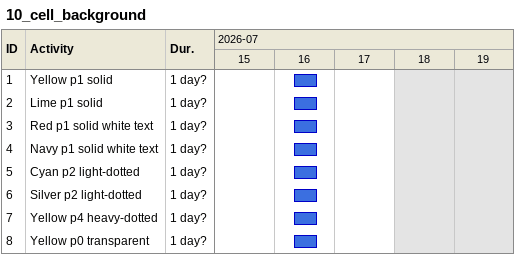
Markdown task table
10_cell_background

| ID | Task | Duration | Start | Finish |
|---|---|---|---|---|
| 1 | Yellow p1 solid | 1d? | 2026-07-16 | 2026-07-16 |
| 2 | Lime p1 solid | 1d? | 2026-07-16 | 2026-07-16 |
| 3 | Red p1 solid white text | 1d? | 2026-07-16 | 2026-07-16 |
| 4 | Navy p1 solid white text | 1d? | 2026-07-16 | 2026-07-16 |
| 5 | Cyan p2 light-dotted | 1d? | 2026-07-16 | 2026-07-16 |
| 6 | Silver p2 light-dotted | 1d? | 2026-07-16 | 2026-07-16 |
| 7 | Yellow p4 heavy-dotted | 1d? | 2026-07-16 | 2026-07-16 |
| 8 | Yellow p0 transparent | 1d? | 2026-07-16 | 2026-07-16 |
